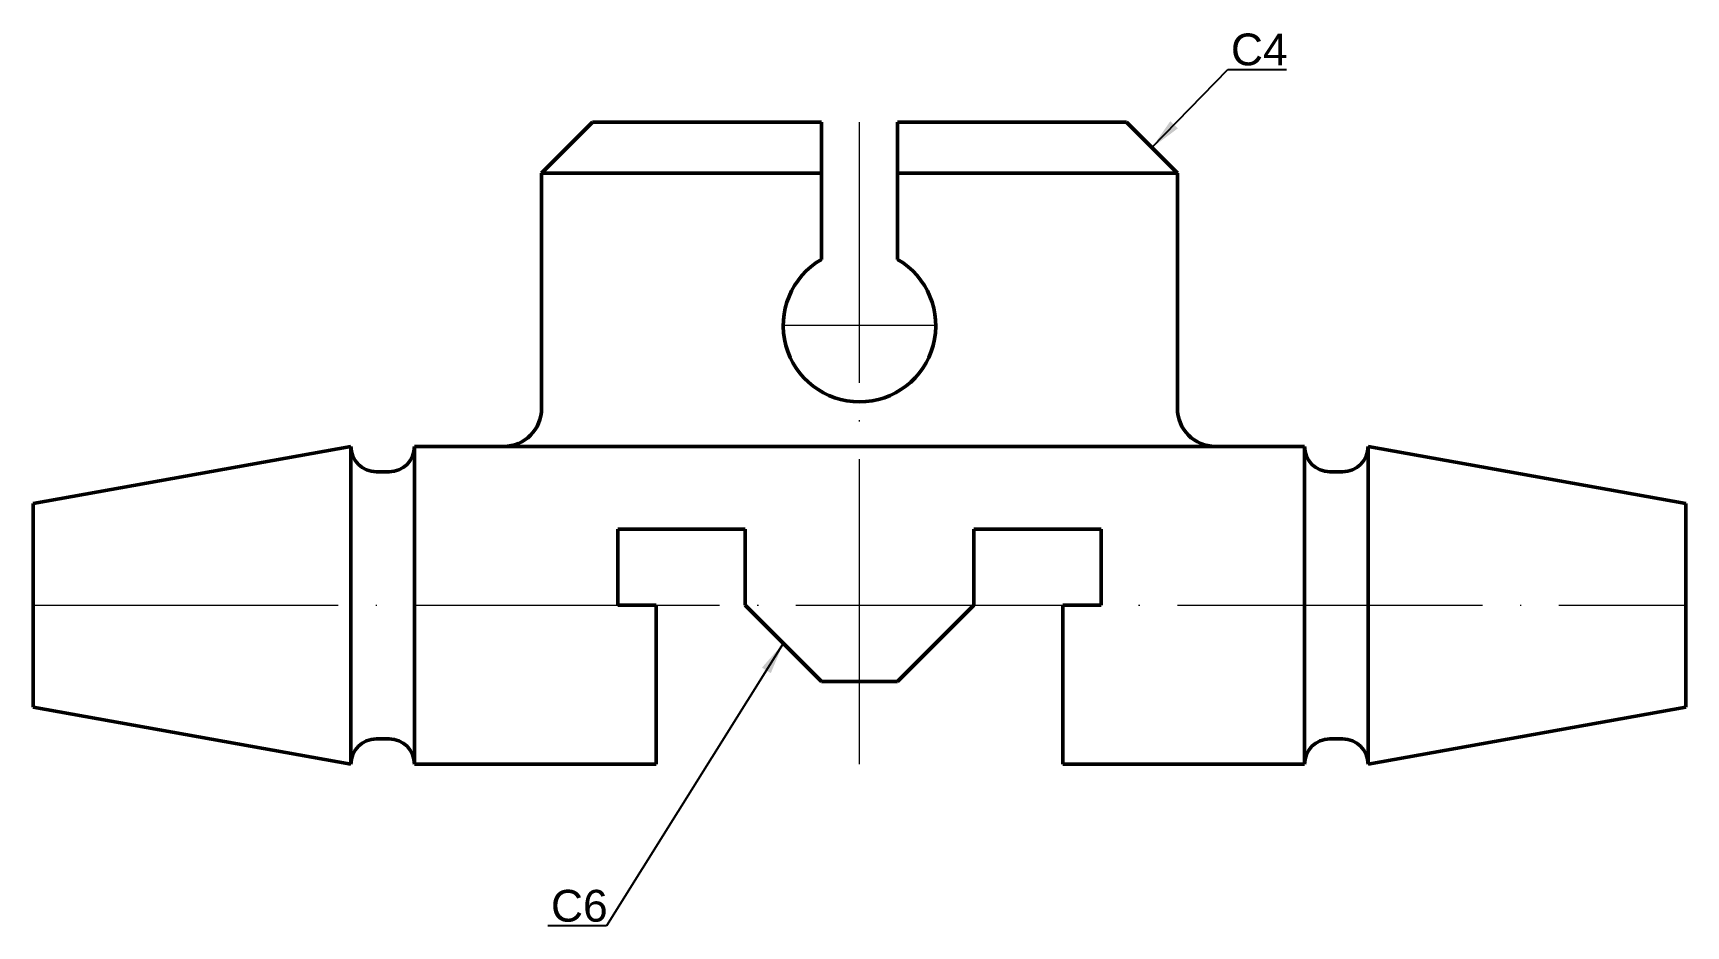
# Model space of a CAD drawing. Header units: millimetres. Extents: x 2797 to 2927, y 741 to 811.
import ezdxf

# ---------------------------------------------------------------- set-up
doc = ezdxf.new("R2010")
doc.units = ezdxf.units.MM
doc.linetypes.add('ACAD_ISO04W100', pattern=[30, 24, -2.95, 0.1, -2.95])
for name, color, linetype, lineweight, true_color in [('Contornos Visibles', 7, 'Continuous', 50, 0xffffff), ('Cotas', 1, 'Continuous', 20, 0xff0000), ('Ejes de revolución', 6, 'ACAD_ISO04W100', 20, 0xff00ff)]:
    doc.layers.add(name, color=color, linetype=linetype, lineweight=lineweight, true_color=true_color)
doc.styles.get("Standard").update_dxf_attribs({"font": ''})
doc.styles.add('textstyle0', font='')
doc.styles.add('textstyle1', font='')
doc.styles.get('Standard').set_extended_font_data('txt')
doc.styles.get('textstyle0').set_extended_font_data('Arial')
doc.styles.get('textstyle1').set_extended_font_data('Arial')
doc.dimstyles.get("Standard").update_dxf_attribs({"dimtxt": 2.5, "dimasz": 2.5, "dimexe": 1.25, "dimexo": 0.625, "dimtad": 1, "dimtxsty": 'Standard', "dimcen": 2.5, "dimadec": 0, "dimazin": 0, "dimtfac": 1, "dimtmove": 0, "dimatfit": 3, "dimfxl": 1, "dimarcsym": 0})

msp = doc.modelspace()

# ---------------------------------------------------------------- linework, layer by layer
at = {"layer": 'Contornos Visibles'}
for p, q in [((2837.01, 800.16), (2841.01, 804.16)), ((2841.01, 804.16), (2859.01, 804.16)), ((2859.01, 800.16), (2859.01, 804.16)), ((2865.01, 804.16), (2883.01, 804.16)), ((2865.01, 804.16), (2865.01, 800.16)), ((2883.01, 804.16), (2887.01, 800.16)), ((2837.01, 800.16), (2837.01, 781.66)), ((2837.01, 800.16), (2859.01, 800.16)), ((2859.01, 800.16), (2859.01, 793.35)), ((2887.01, 800.16), (2865.01, 800.16)), ((2865.01, 800.16), (2865.01, 793.35)), ((2887.01, 800.16), (2887.01, 781.66)), ((2797.01, 774.16), (2822.01, 778.66)), ((2822.01, 778.66), (2822.01, 753.66)), ((2827.01, 753.66), (2827.01, 778.66)), ((2827.01, 778.66), (2897.01, 778.66)), ((2897.01, 753.66), (2897.01, 778.66)), ((2902.01, 778.66), (2902.01, 753.66)), ((2927.01, 774.16), (2902.01, 778.66)), ((2824.01, 776.66), (2825.01, 776.66)), ((2899.01, 776.66), (2900.01, 776.66)), ((2797.01, 758.16), (2797.01, 774.16)), ((2927.01, 758.16), (2927.01, 774.16)), ((2843.01, 772.16), (2853.01, 772.16)), ((2843.01, 766.16), (2843.01, 772.16)), ((2853.01, 766.16), (2853.01, 772.16)), ((2871.01, 766.16), (2871.01, 772.16)), ((2871.01, 772.16), (2881.01, 772.16)), ((2881.01, 766.16), (2881.01, 772.16)), ((2843.01, 766.16), (2846.01, 766.16)), ((2846.01, 766.16), (2846.01, 753.66)), ((2853.01, 766.16), (2859.01, 760.16)), ((2865.01, 760.16), (2871.01, 766.16)), ((2878.01, 766.16), (2881.01, 766.16)), ((2878.01, 766.16), (2878.01, 753.66)), ((2859.01, 760.16), (2865.01, 760.16)), ((2797.01, 758.16), (2822.01, 753.66)), ((2902.01, 753.66), (2927.01, 758.16)), ((2824.01, 755.66), (2825.01, 755.66)), ((2899.01, 755.66), (2900.01, 755.66)), ((2827.01, 753.66), (2846.01, 753.66)), ((2878.01, 753.66), (2897.01, 753.66))]:
    msp.add_line(p, q, dxfattribs=at)
for centre, radius, start, end in [((2862.01, 788.16), 6, 120, 60), ((2834.01, 781.66), 3, 270, 0), ((2890.01, 781.66), 3, 180, 270), ((2824.01, 778.66), 2, 180, 270), ((2825.01, 778.66), 2, 270, 0), ((2899.01, 778.66), 2, 180, 270), ((2900.01, 778.66), 2, 270, 0), ((2824.01, 753.66), 2, 90, 180), ((2825.01, 753.66), 2, 0, 90), ((2899.01, 753.66), 2, 90, 180), ((2900.01, 753.66), 2, 0, 90)]:
    msp.add_arc(centre, radius, start, end, dxfattribs=at)
at = {"layer": 'Ejes de revolución'}
for p, q in [((2862.01, 753.66), (2862.01, 804.16)), ((2868.01, 788.16), (2856.01, 788.16)), ((2797.01, 766.16), (2927.01, 766.16))]:
    msp.add_line(p, q, dxfattribs=at)

# ---------------------------------------------------------------- texts
at = {"layer": 'Cotas', "char_height": 2.5, "attachment_point": 1}
for s, insert, style in [('C4', (2891.22, 811.13), 'textstyle1'), ('C6', (2837.74, 743.78), 'textstyle0')]:
    msp.add_mtext(s, dxfattribs=dict(at, insert=insert, style=style))

# ---------------------------------------------------------------- leaders
at = {"layer": 'Cotas'}
for points in [[(2885.01, 802.16), (2890.97, 808.3), (2895.59, 808.3)], [(2856.01, 763.16), (2842.12, 740.94), (2837.49, 740.94)]]:
    msp.add_leader(points, dimstyle='Standard', override={"dimscale": 1}, dxfattribs=at)

doc.saveas('drawing.dxf')
